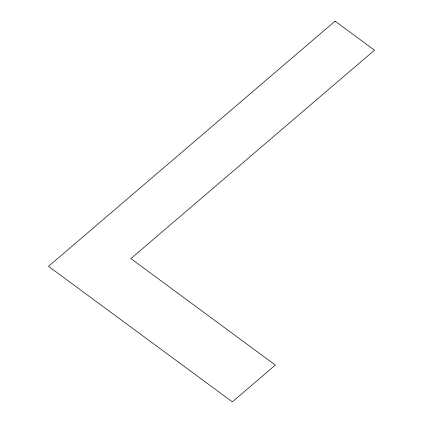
<?xml version="1.0" encoding="UTF-8"?>
<svg xmlns="http://www.w3.org/2000/svg" width="423" height="423" viewBox="0 0 423 423"><rect width="100%" height="100%" fill="white"/><g stroke="black" fill="none" stroke-linecap="round" stroke-linejoin="round"><path stroke-width="0.63" d="M335.095 21.15L48.513 266.337L232.327 401.85L275.315 365.07L130.892 258.596L374.487 50.189L335.095 21.15"/></g></svg>
